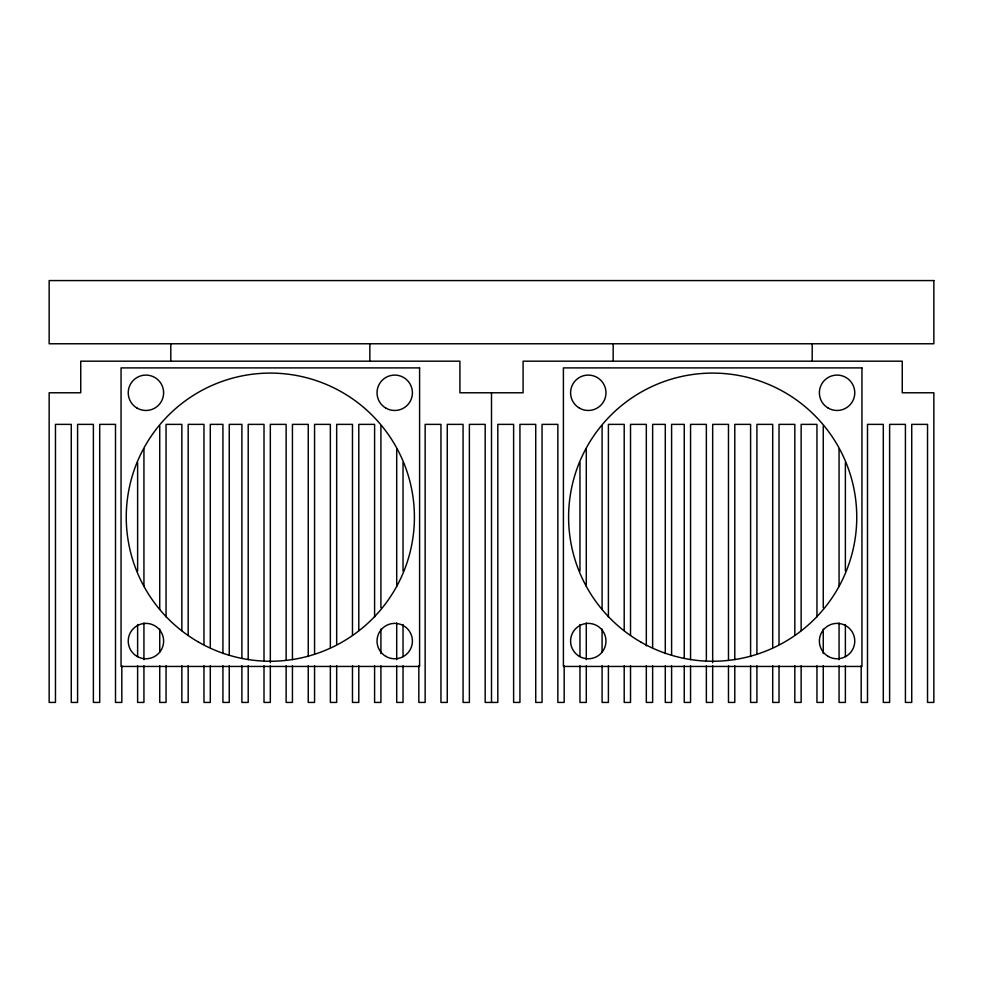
<?xml version="1.0" encoding="UTF-8"?>
<svg xmlns="http://www.w3.org/2000/svg" width="983" height="983" viewBox="0 0 983 983"><rect width="100%" height="100%" fill="white"/><g stroke="black" fill="none" stroke-linecap="round" stroke-linejoin="round"><path stroke-width="1.47" d="M861.182 665.761L861.182 702.427L867.498 702.427L867.498 424.373L883.299 424.373L883.299 702.427L889.615 702.427L889.615 424.373L905.417 424.373L905.417 702.427L911.732 702.427L911.732 424.373L927.534 424.373L927.534 702.427L933.85 702.427L933.85 392.782L902.259 392.782L902.259 361.179L523.091 361.179L523.091 392.782L459.909 392.782L459.909 361.179L80.741 361.179L80.741 392.782L49.15 392.782L49.15 702.427L55.466 702.427L55.466 424.373L71.267 424.373L71.267 702.427L77.583 702.427L77.583 424.373L93.385 424.373L93.385 702.427L99.701 702.427L99.701 424.373L115.502 424.373L115.502 702.427L121.818 702.427L121.818 665.761M845.38 462.575L845.38 571.037M845.38 624.512L845.38 656.595M845.38 665.761L845.38 702.427L839.064 702.427L839.064 665.761M839.064 448.826L839.064 586.323M839.064 622.976L839.064 659.642M823.263 425.909L823.263 607.703M823.263 629.095L823.263 653.535M823.263 665.761L823.263 702.427L816.947 702.427L816.947 665.761M816.947 616.869L816.947 424.373L801.145 424.373L801.145 630.619M812.191 343.767L812.191 361.179M801.145 665.761L801.145 702.427L794.829 702.427L794.829 665.761M794.829 635.202L794.829 424.373L779.028 424.373L779.028 644.369M779.028 665.761L779.028 702.427L772.712 702.427L772.712 665.761M772.712 647.428L772.712 424.373L756.91 424.373L756.91 653.535M756.91 665.761L756.91 702.427L750.594 702.427L750.594 665.761M750.594 656.595L750.594 424.373L734.793 424.373L734.793 659.642M734.793 665.761L734.793 702.427L728.477 702.427L728.477 665.761M728.477 659.642L728.477 424.373L712.675 424.373L712.675 662.702M712.675 665.761L712.675 702.427L706.359 702.427L706.359 665.761M706.359 661.178L706.359 424.373L690.558 424.373L690.558 659.642M690.558 665.761L690.558 702.427L684.242 702.427L684.242 665.761M684.242 658.119L684.242 424.373L671.598 424.373L671.598 655.059M671.598 665.761L671.598 702.427L665.282 702.427L665.282 665.761M665.282 653.535L665.282 424.373L652.638 424.373L652.638 647.428M652.638 665.761L652.638 702.427L646.322 702.427L646.322 665.761M646.322 645.892L646.322 424.373L630.521 424.373L630.521 635.202M630.521 665.761L630.521 702.427L624.205 702.427L624.205 665.761M624.205 630.619L624.205 424.373L608.403 424.373L608.403 616.869M613.159 343.767L613.159 361.179M608.403 665.761L608.403 702.427L602.087 702.427L602.087 665.761M602.087 425.909L602.087 609.239M602.087 629.095L602.087 652.012M586.286 448.826L586.286 586.323M586.286 622.976L586.286 659.642M586.286 665.761L586.286 702.427L579.97 702.427L579.97 665.761M579.97 462.575L579.97 571.037M579.97 624.512L579.97 656.595M564.168 665.761L564.168 702.427L557.852 702.427L557.852 424.373L542.051 424.373L542.051 702.427L535.735 702.427L535.735 424.373L519.933 424.373L519.933 702.427L513.617 702.427L513.617 424.373L497.816 424.373L497.816 702.427L485.184 702.427L485.184 424.373L469.382 424.373L469.382 702.427L463.067 702.427L463.067 424.373L447.265 424.373L447.265 702.427L440.949 702.427L440.949 424.373L425.147 424.373L425.147 702.427L418.832 702.427L418.832 665.761M491.5 392.782L491.5 702.427M403.03 462.575L403.03 571.037M403.03 624.512L403.03 656.595M403.03 665.761L403.03 702.427L396.714 702.427L396.714 665.761M396.714 448.826L396.714 586.323M396.714 622.976L396.714 659.642M380.913 425.909L380.913 607.703M380.913 629.095L380.913 653.535M380.913 665.761L380.913 702.427L374.597 702.427L374.597 665.761M374.597 616.869L374.597 424.373L358.795 424.373L358.795 630.619M369.841 343.767L369.841 361.179M358.795 665.761L358.795 702.427L352.479 702.427L352.479 665.761M352.479 635.202L352.479 424.373L336.678 424.373L336.678 644.369M336.678 665.761L336.678 702.427L330.362 702.427L330.362 665.761M330.362 647.428L330.362 424.373L314.56 424.373L314.56 653.535M314.56 665.761L314.56 702.427L308.244 702.427L308.244 665.761M308.244 656.595L308.244 424.373L292.442 424.373L292.442 659.642M292.442 665.761L292.442 702.427L286.127 702.427L286.127 665.761M286.127 659.642L286.127 424.373L270.325 424.373L270.325 662.702M270.325 665.761L270.325 702.427L264.009 702.427L264.009 665.761M264.009 661.178L264.009 424.373L248.208 424.373L248.208 659.642M248.208 665.761L248.208 702.427L241.892 702.427L241.892 665.761M241.892 658.119L241.892 424.373L229.248 424.373L229.248 655.059M229.248 665.761L229.248 702.427L222.932 702.427L222.932 665.761M222.932 653.535L222.932 424.373L210.288 424.373L210.288 647.428M210.288 665.761L210.288 702.427L203.972 702.427L203.972 665.761M203.972 644.369L203.972 424.373L188.171 424.373L188.171 635.202M188.171 665.761L188.171 702.427L181.855 702.427L181.855 665.761M181.855 630.619L181.855 424.373L166.053 424.373L166.053 616.869M170.809 343.767L170.809 361.179M166.053 665.761L166.053 702.427L159.738 702.427L159.738 665.761M159.738 425.909L159.738 609.239M159.738 629.095L159.738 652.012M143.936 448.826L143.936 586.323M143.936 622.976L143.936 659.642M143.936 665.761L143.936 702.427L137.62 702.427L137.62 665.761M137.62 462.575L137.62 571.037M137.62 624.512L137.62 656.595M933.85 280.573L49.15 280.573L49.15 343.767L933.85 343.767L933.85 280.573M419.594 367.9L121.056 367.9L121.056 666.449L419.594 666.449L419.594 367.9M861.944 367.9L563.406 367.9L563.406 666.449L861.944 666.449L861.944 367.9M579.429 656.398A17.694 17.694 0 0 0 605.97 641.076A17.694 17.694 0 0 0 579.429 625.753A17.694 17.694 0 0 0 579.429 656.398M640.633 641.948A144.083 144.083 0 0 0 856.758 517.181A144.083 144.083 0 0 0 640.633 392.401A144.083 144.083 0 0 0 640.633 641.948M828.227 408.105A17.694 17.694 0 0 0 854.768 392.782A17.694 17.694 0 0 0 828.227 377.46A17.694 17.694 0 0 0 828.227 408.105M579.429 408.105A17.694 17.694 0 0 0 605.97 392.782A17.694 17.694 0 0 0 579.429 377.46A17.694 17.694 0 0 0 579.429 408.105M828.227 656.398A17.694 17.694 0 0 0 854.768 641.076A17.694 17.694 0 0 0 828.227 625.753A17.694 17.694 0 0 0 828.227 656.398M137.079 656.398A17.694 17.694 0 0 0 163.62 641.076A17.694 17.694 0 0 0 137.079 625.753A17.694 17.694 0 0 0 137.079 656.398M198.283 641.948A144.083 144.083 0 0 0 414.408 517.181A144.083 144.083 0 0 0 198.283 392.401A144.083 144.083 0 0 0 198.283 641.948M385.877 408.105A17.694 17.694 0 0 0 412.418 392.782A17.694 17.694 0 0 0 385.877 377.46A17.694 17.694 0 0 0 385.877 408.105M137.079 408.105A17.694 17.694 0 0 0 163.62 392.782A17.694 17.694 0 0 0 137.079 377.46A17.694 17.694 0 0 0 137.079 408.105M385.877 656.398A17.694 17.694 0 0 0 412.418 641.076A17.694 17.694 0 0 0 385.877 625.753A17.694 17.694 0 0 0 385.877 656.398"/></g></svg>
